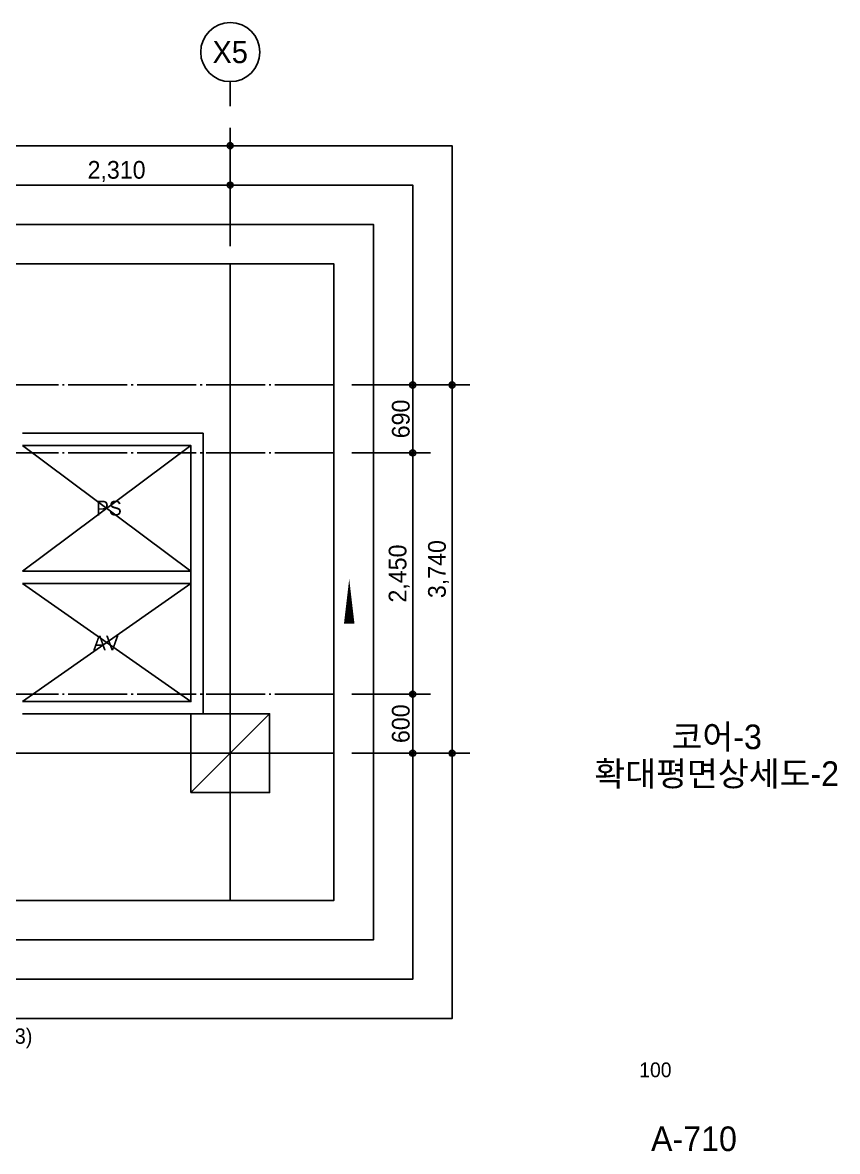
# Model space of a CAD drawing. Header units: millimetres. Extents: x 252711992 to 505989238, y 504776675 to 1009617600.
# Drawn here: x 253205139 to 253213419, y 504804919 to 504816382 of the extents above; entities that cross this region are included whole.
import ezdxf
from ezdxf.enums import TextEntityAlignment as Align
from ezdxf.xclip import XClip

# ---------------------------------------------------------------- set-up
doc = ezdxf.new("R2010")
doc.units = ezdxf.units.MM
doc.header["$XCLIPFRAME"] = 0
doc.linetypes.add('CEN', pattern=[35, 30, -2, 1, -2])
for name, color, linetype in [('$ZCDB_AUDIT_GENERATED_600D18', 7, 'Continuous'), ('4A.TEC CEN', 1, 'CEN'), ('4A.TEC FORM-TEXT', 3, 'Continuous'), ('4A.TEC TEXT 2', 3, 'Continuous'), ('4A.TEC 기둥', 2, 'Continuous'), ('4A.TEC 벽체 3', 4, 'Continuous'), ('4A.TEC 심볼', 7, 'Continuous'), ('4A.TEC 해치 1', 9, 'Continuous'), ('SYM', 1, 'Continuous'), ('TEXT', 7, 'Continuous')]:
    doc.layers.add(name, color=color, linetype=linetype)
doc.layers.add('DEFPOINT', color=135, linetype='Continuous', plot=False)
doc.styles.add('GHS', font='malgun.ttf')
doc.styles.add('나눔고딕', font='')
doc.styles.add('돋움', font='')
doc.styles.add('울릉도L', font='')
doc.styles.get('나눔고딕').set_extended_font_data('Dotum')
doc.styles.get('돋움').set_extended_font_data('Dotum')
doc.styles.get('울릉도L').set_extended_font_data('Dotum')
doc.dimstyles.new('DIM_600(외부치수)', dxfattribs={"dimscale": 400, "dimtxt": 3.3, "dimasz": 1, "dimexe": 2, "dimexo": 2, "dimgap": 1, "dimtad": 1, "dimdec": 0, "dimdsep": 46, "dimlunit": 6, "dimtxsty": '나눔고딕', "dimblk1": 'DIMDOT', "dimblk2": 'DIMDOT', "dimsah": 1, "dimcen": 2.5, "dimdle": 1.5, "dimclrd": 8, "dimclre": 8, "dimclrt": 3, "dimadec": 0, "dimazin": 0, "dimtfac": 1, "dimtdec": 0, "dimtix": 1, "dimtmove": 2, "dimatfit": 3, "dimldrblk": 'DIMDOT', "dimfxl": 1, "dimtvp": 1, "dimtolj": 1, "dimtzin": 0, "dimarcsym": 0})

# ---------------------------------------------------------------- blocks, each defined once
blk = doc.blocks.new('dwgFD3B')
at = {"layer": '4A.TEC CEN', "color": 250, "ltscale": 500}
blk.add_line((49194.51, -169936.83, -3333.33), (358000, -169936.83, -3333.33), dxfattribs=at)
at = {"layer": '4A.TEC CEN', "color": 250, "ltscale": 500, "elevation": -3333.33}
blk.add_lwpolyline([(208807.63, -39163.16), (208807.63, -267000)], dxfattribs=at)
blk = doc.blocks.new('DIMDOT')
at = {"color": 0}
blk.add_line((-2, 0), (2, 0), dxfattribs=at)
for radius in [0.5, 0.25]:
    blk.add_circle((0, 0), radius, dxfattribs=at)
blk = doc.blocks.new('*D336')
at = {"layer": '$ZCDB_AUDIT_GENERATED_600D18', "color": 8, "lineweight": -2, "transparency": 16777216}
for p, q in [((253196249, 504814112), (253196249, 504815312)), ((253207249, 504814112), (253207249, 504815312)), ((253196309, 504815132), (253207189, 504815132))]:
    blk.add_line(p, q, dxfattribs=at)
at = {"layer": 'Defpoints', "color": 0, "transparency": 16777216}
for p in [(253207249, 504815132), (253196249, 504813932, 0), (253207249, 504813932)]:
    blk.add_point(p, dxfattribs=at)
at = {"layer": '$ZCDB_AUDIT_GENERATED_600D18', "color": 8, "lineweight": -2, "transparency": 16777216, "xscale": 60, "yscale": 60, "zscale": 60, "rotation": 180}
blk.add_blockref('DIMDOT', (253196249, 504815132), dxfattribs=at)
at = {"layer": '$ZCDB_AUDIT_GENERATED_600D18', "color": 8, "lineweight": -2, "transparency": 16777216, "xscale": 60, "yscale": 60, "zscale": 60}
blk.add_blockref('DIMDOT', (253207249, 504815132), dxfattribs=at)
at = {"layer": '$ZCDB_AUDIT_GENERATED_600D18', "color": 3, "transparency": 16777216, "insert": (253201749, 504815270), "char_height": 180, "attachment_point": 5, "style": '나눔고딕'}
blk.add_mtext('\\A1;11,000', dxfattribs=at)
blk = doc.blocks.new('*D337')
at = {"layer": '$ZCDB_AUDIT_GENERATED_600D18', "color": 8, "lineweight": -2, "transparency": 16777216}
for p, q in [((253204939, 504814112), (253204939, 504814912)), ((253207249, 504814112), (253207249, 504814912)), ((253204999, 504814732), (253207189, 504814732))]:
    blk.add_line(p, q, dxfattribs=at)
at = {"layer": 'Defpoints', "color": 0, "transparency": 16777216}
for p in [(253207249, 504814732), (253204939, 504813932, 569), (253207249, 504813932, 4431)]:
    blk.add_point(p, dxfattribs=at)
at = {"layer": '$ZCDB_AUDIT_GENERATED_600D18', "color": 8, "lineweight": -2, "transparency": 16777216, "xscale": 60, "yscale": 60, "zscale": 60, "rotation": 180}
blk.add_blockref('DIMDOT', (253204939, 504814732), dxfattribs=at)
at = {"layer": '$ZCDB_AUDIT_GENERATED_600D18', "color": 8, "lineweight": -2, "transparency": 16777216, "xscale": 60, "yscale": 60, "zscale": 60}
blk.add_blockref('DIMDOT', (253207249, 504814732), dxfattribs=at)
at = {"layer": '$ZCDB_AUDIT_GENERATED_600D18', "color": 3, "transparency": 16777216, "insert": (253206094, 504814870), "char_height": 180, "attachment_point": 5, "style": '나눔고딕'}
blk.add_mtext('\\A1;2,310', dxfattribs=at)
blk = doc.blocks.new('ccs122')
at = {"layer": '4A.TEC 심볼'}
blk.add_line((0, 8), (0, 3), dxfattribs=at)
blk.add_circle((0, 14), 6, dxfattribs=at)
at = {"layer": '4A.TEC TEXT 2', "color": 3, "style": 'GHS'}
blk.add_attdef('NO', text='', height=4.5, dxfattribs=at).set_placement((-0.01, 14.02), align=Align.MIDDLE_CENTER)
blk = doc.blocks.new('*D342')
at = {"layer": '$ZCDB_AUDIT_GENERATED_600D18', "color": 8, "lineweight": -2, "transparency": 16777216}
for p, q in [((253208483, 504812702), (253209683, 504812702)), ((253209503, 504812642), (253209503, 504809022)), ((253208483, 504808962), (253209683, 504808962))]:
    blk.add_line(p, q, dxfattribs=at)
at = {"layer": 'Defpoints', "color": 0, "transparency": 16777216}
for p in [(253208303, 504812702, 0), (253208303, 504808962, 0), (253209503, 504808962)]:
    blk.add_point(p, dxfattribs=at)
at = {"layer": '$ZCDB_AUDIT_GENERATED_600D18', "color": 8, "lineweight": -2, "transparency": 16777216, "xscale": 60, "yscale": 60, "zscale": 60}
for p, rotation in [((253209503, 504812702), 90), ((253209503, 504808962), 270)]:
    blk.add_blockref('DIMDOT', p, dxfattribs=dict(at, rotation=rotation))
at = {"layer": '$ZCDB_AUDIT_GENERATED_600D18', "color": 3, "transparency": 16777216, "insert": (253209366, 504810832), "char_height": 180, "attachment_point": 5, "rotation": 90, "style": '나눔고딕'}
blk.add_mtext('\\A1;3,740', dxfattribs=at)
blk = doc.blocks.new('*D343')
at = {"layer": '$ZCDB_AUDIT_GENERATED_600D18', "color": 8, "lineweight": -2, "transparency": 16777216}
for p, q in [((253208483, 504812702), (253209283, 504812702)), ((253209103, 504812642), (253209103, 504812072)), ((253208483, 504812012), (253209283, 504812012))]:
    blk.add_line(p, q, dxfattribs=at)
at = {"layer": 'Defpoints', "color": 0, "transparency": 16777216}
for p in [(253208303, 504812702, 0), (253208303, 504812012, 0), (253209103, 504812012)]:
    blk.add_point(p, dxfattribs=at)
at = {"layer": '$ZCDB_AUDIT_GENERATED_600D18', "color": 8, "lineweight": -2, "transparency": 16777216, "xscale": 60, "yscale": 60, "zscale": 60}
for p, rotation in [((253209103, 504812702), 90), ((253209103, 504812012), 270)]:
    blk.add_blockref('DIMDOT', p, dxfattribs=dict(at, rotation=rotation))
at = {"layer": '$ZCDB_AUDIT_GENERATED_600D18', "color": 3, "transparency": 16777216, "insert": (253208983, 504812357), "char_height": 180, "attachment_point": 5, "rotation": 90, "style": '나눔고딕'}
blk.add_mtext('\\A1;690', dxfattribs=at)
blk = doc.blocks.new('*D344')
at = {"layer": '$ZCDB_AUDIT_GENERATED_600D18', "color": 8, "lineweight": -2, "transparency": 16777216}
for p, q in [((253208483, 504812012), (253209283, 504812012)), ((253209103, 504809622), (253209103, 504811952)), ((253208483, 504809562), (253209283, 504809562))]:
    blk.add_line(p, q, dxfattribs=at)
at = {"layer": 'Defpoints', "color": 0, "transparency": 16777216}
for p in [(253208303, 504812012, 0), (253209103, 504812012), (253208303, 504809562, 0)]:
    blk.add_point(p, dxfattribs=at)
at = {"layer": '$ZCDB_AUDIT_GENERATED_600D18', "color": 8, "lineweight": -2, "transparency": 16777216, "xscale": 60, "yscale": 60, "zscale": 60}
for p, rotation in [((253209103, 504812012), 90), ((253209103, 504809562), 270)]:
    blk.add_blockref('DIMDOT', p, dxfattribs=dict(at, rotation=rotation))
at = {"layer": '$ZCDB_AUDIT_GENERATED_600D18', "color": 3, "transparency": 16777216, "insert": (253208966, 504810787), "char_height": 180, "attachment_point": 5, "rotation": 90, "style": '나눔고딕'}
blk.add_mtext('\\A1;2,450', dxfattribs=at)
blk = doc.blocks.new('*D345')
at = {"layer": '$ZCDB_AUDIT_GENERATED_600D18', "color": 8, "lineweight": -2, "transparency": 16777216}
for p, q in [((253208483, 504809562), (253209283, 504809562)), ((253209103, 504809502), (253209103, 504809022)), ((253208483, 504808962), (253209283, 504808962))]:
    blk.add_line(p, q, dxfattribs=at)
at = {"layer": 'Defpoints', "color": 0, "transparency": 16777216}
for p in [(253208303, 504809562, 0), (253208303, 504808962, 0), (253209103, 504808962)]:
    blk.add_point(p, dxfattribs=at)
at = {"layer": '$ZCDB_AUDIT_GENERATED_600D18', "color": 8, "lineweight": -2, "transparency": 16777216, "xscale": 60, "yscale": 60, "zscale": 60}
for p, rotation in [((253209103, 504809562), 90), ((253209103, 504808962), 270)]:
    blk.add_blockref('DIMDOT', p, dxfattribs=dict(at, rotation=rotation))
at = {"layer": '$ZCDB_AUDIT_GENERATED_600D18', "color": 3, "transparency": 16777216, "insert": (253208983, 504809262), "char_height": 180, "attachment_point": 5, "rotation": 90, "style": '나눔고딕'}
blk.add_mtext('\\A1;600', dxfattribs=at)
blk = doc.blocks.new('c1')
at = {"layer": '4A.TEC 기둥'}
blk.add_lwpolyline([(1156776, -1012079), (1157576, -1012079), (1157576, -1011279), (1156776, -1011279)], close=True, dxfattribs=at)
at = {"layer": 'DEFPOINT'}
blk.add_line((1156776, -1012079), (1157576, -1011279), dxfattribs=at)

msp = doc.modelspace()

# ---------------------------------------------------------------- linework, layer by layer
at = {"layer": '4A.TEC CEN', "ltscale": 20}
for p, q in [((253208303.05, 504812702.14, 1666.67), (253194992.67, 504812702.14, 1666.67)), ((253208303.05, 504812012.14, 1666.67), (253202288.77, 504812012.14, 1666.67)), ((253208303.05, 504809562.14, 1666.67), (253194992.67, 504809562.14, 1666.67))]:
    msp.add_line(p, q, dxfattribs=at)
at = {"layer": '4A.TEC 벽체 3'}
for p, q in [((253206848.78, 504810812.14, -3332.88), (253205138.78, 504810812.14, -3332.88)), ((253206848.78, 504810687.14, -3332.88), (253205138.78, 504810687.14, -3332.88)), ((253206848.78, 504809362.14, -3332.88), (253206848.78, 504808562.14, -3332.88))]:
    msp.add_line(p, q, dxfattribs=at)
at = {"layer": '4A.TEC 벽체 3', "elevation": -3332.88, "flags": 128}
for points in [[(253205138.78, 504809362.14), (253206973.78, 504809362.14), (253206973.78, 504812212.14), (253205138.78, 504812212.14)], [(253205138.78, 504809487.14), (253206848.78, 504809487.14), (253206848.78, 504812087.14), (253205138.78, 504812087.14)]]:
    msp.add_lwpolyline(points, dxfattribs=at)
at = {"layer": '4A.TEC 심볼'}
msp.add_line((253198537.72, 504806267.16, 3333.33), (253205336.14, 504806267.16, 3333.33), dxfattribs=at)
at = {"layer": '4A.TEC 해치 1'}
for p, q in [((253205138.78, 504810812.14, -3332.88), (253206848.78, 504812087.14, -3332.88)), ((253206848.78, 504810812.14, -3332.88), (253205138.78, 504812087.14, -3332.88)), ((253206848.78, 504810687.14, -3332.88), (253205138.78, 504809487.14, -3332.88)), ((253206848.78, 504809487.14, -3332.88), (253205138.78, 504810687.14, -3332.88))]:
    msp.add_line(p, q, dxfattribs=at)
at = {"layer": 'DEFPOINT', "elevation": 3333.33}
for points in [[(253193792.67, 504815132.16), (253209503.05, 504815132.16), (253209503.05, 504806267.16), (253193792.67, 504806267.16)], [(253194192.67, 504814732.16), (253209103.05, 504814732.16), (253209103.05, 504806667.16), (253194192.67, 504806667.16)], [(253194592.67, 504814332.16), (253208703.05, 504814332.16), (253208703.05, 504807067.16), (253194592.67, 504807067.16)], [(253194992.67, 504813932.16), (253208303.05, 504813932.16), (253208303.05, 504807467.16), (253194992.67, 504807467.16)]]:
    msp.add_lwpolyline(points, close=True, dxfattribs=at)
at = {"layer": 'SYM', "elevation": 1666.67}
msp.add_lwpolyline([(253208457.91, 504810731.32, 0, 106.74, 0), (253208457.91, 504810278.45, 0, 0, 0), (253207144.96, 504810278.45, 0, 0, 0)], format="xyseb", dxfattribs=at)

# ---------------------------------------------------------------- block references
ref = msp.add_blockref('dwgFD3B', (252998441.15, 504978898.98, 0.45))
XClip(ref).set_block_clipping_path([(196551.5201089978, -171431.8169596791), (209861.9006240964, -164966.8169608712)])
at = {"layer": '4A.TEC 기둥'}
msp.add_blockref('c1', (252050073.11, 505820641.48, -3332.88), dxfattribs=at)
at = {"layer": '4A.TEC 심볼'}
ref = msp.add_blockref('ccs122', (253207248.78, 504815382.16, -7764.32), dxfattribs=dict(at, xscale=49.99999977496833, yscale=49.99999977496833, zscale=49.99999977496833))
ref.add_attrib('NO', 'X5', dxfattribs={"layer": '0', "color": 3, "height": 225, "style": '울릉도L'}).set_placement((253207248.47, 504816083.06, -7764.32), align=Align.MIDDLE_CENTER)

# ---------------------------------------------------------------- texts
at = {"layer": '4A.TEC FORM-TEXT', "style": '돋움'}
msp.add_text('A-710', height=250, dxfattribs=at).set_placement((253211961, 504804922.22, 3333.33), align=Align.CENTER)
at = {"layer": '4A.TEC TEXT 2', "style": '나눔고딕'}
for s, height, p in [('코어-3', 250, (253212191.89, 504809003.72, 3333.33)), ('확대평면상세도-2', 250, (253212191.89, 504808629.83, 3333.33)), ('100', 150, (253211569.02, 504805672.21, 3333.33))]:
    msp.add_text(s, height=height, dxfattribs=at).set_placement(p, align=Align.CENTER)
at = {"layer": '4A.TEC TEXT 2', "color": 3, "style": '나눔고딕'}
msp.add_text('SCALE  1/100(A3)', height=155.25, dxfattribs=at).set_placement((253205238.94, 504805965.52, 3333.33), align=Align.BOTTOM_RIGHT)
at = {"layer": 'TEXT', "style": '돋움'}
for s, p in [('PS', (253206015.89, 504811451.43, -3333.33)), ('AV', (253205985.42, 504810082.78, -3333.33))]:
    msp.add_text(s, height=150, dxfattribs=at).set_placement(p, align=Align.MIDDLE_CENTER)

# ---------------------------------------------------------------- dimensions: what is measured, and where the dimension line sits
at = {"layer": '$ZCDB_AUDIT_GENERATED_600D18'}
for base, p1, p2, picture, middle in [((253207248.78, 504815132.16, -7764.32), (253196248.78, 504813932.16, -7764.32), (253207248.78, 504813932.16, -7764.32), '*D336', (253201748.78, 504815269.62, -7764.32)), ((253207248.78, 504814732.16, -7764.32), (253204938.77, 504813932.16, -7195.76), (253207248.78, 504813932.16, -3332.88), '*D337', (253206093.77, 504814869.62, -7764.32))]:
    dim = msp.add_linear_dim(base=base, p1=p1, p2=p2, dimstyle='DIM_600(외부치수)', override={"dimscale": 300, "dimtxt": 0.6, "dimasz": 0.2, "dimexe": 0.6, "dimexo": 0.6, "dimgap": 0.1, "dimdec": 1, "dimblk1": 'DIMDOT', "dimblk2": 'DIMDOT', "dimdle": 0.5}, dxfattribs=at)
    dim.commit()
    dim.dimension.update_dxf_attribs({"geometry": picture, "text_midpoint": middle})
for base, p1, p2, angle, picture, middle in [((253209503.05, 504808962.14, -4999.55), (253208303.05, 504812702.14, -4999.55), (253208303.05, 504808962.14, -4999.55), 270, '*D342', (253209365.59, 504810832.14, -4999.55)), ((253209103.05, 504812012.14, -4999.55), (253208303.05, 504812702.14, -4999.55), (253208303.05, 504812012.14, -4999.55), 270, '*D343', (253208982.93, 504812357.14, -4999.55)), ((253209103.05, 504812012.14, -4999.55), (253208303.05, 504809562.14, -4999.55), (253208303.05, 504812012.14, -4999.55), 90, '*D344', (253208965.59, 504810787.14, -4999.55)), ((253209103.05, 504808962.14, -4999.55), (253208303.05, 504809562.14, -4999.55), (253208303.05, 504808962.14, -4999.55), 270, '*D345', (253208982.93, 504809262.14, -4999.55))]:
    dim = msp.add_linear_dim(base=base, p1=p1, p2=p2, angle=angle, dimstyle='DIM_600(외부치수)', override={"dimscale": 300, "dimtxt": 0.6, "dimasz": 0.2, "dimexe": 0.6, "dimexo": 0.6, "dimgap": 0.1, "dimdec": 1, "dimblk1": 'DIMDOT', "dimblk2": 'DIMDOT', "dimdle": 0.5}, dxfattribs=at)
    dim.commit()
    dim.dimension.update_dxf_attribs({"geometry": picture, "text_midpoint": middle})

doc.saveas('drawing.dxf')
